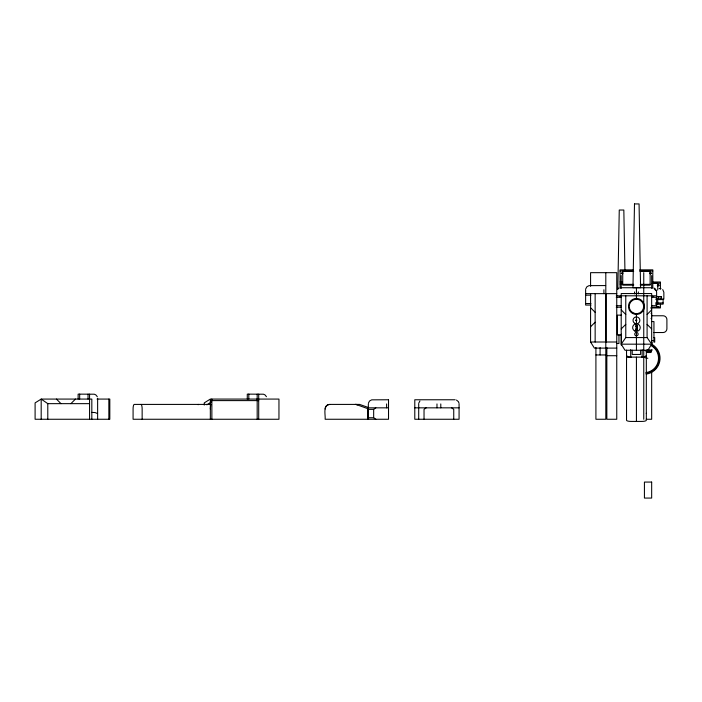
<?xml version="1.0" encoding="UTF-8"?>
<svg xmlns="http://www.w3.org/2000/svg" width="702" height="702" viewBox="0 0 702 702"><rect width="100%" height="100%" fill="white"/><g stroke="black" fill="none" stroke-linecap="round" stroke-linejoin="round"><path stroke-width="1.05" d="M210.337 408.976L210.749 404.413M617.813 289.461L619.261 210.03L623.832 210.03L624.92 269.875M388.522 399.763L388.522 419.261L325.149 419.261C325.605 414.952 322.569 404.993 329.721 404.413L359.591 404.413L368.568 407.555M368.418 403.132L369.568 400.991L371.709 399.842L388.355 399.763M418.778 403.132L419.928 400.991M585.705 288.943L586.854 286.793L589.004 285.644L605.642 285.565M656.37 291.295L656.747 290.374M625.772 295.805L625.772 337.574L621.2 344.173L625.008 350.263L647.858 350.263L651.667 344.173L651.667 293.55L621.2 293.55L621.2 344.173L651.667 344.173L647.095 337.574L647.095 295.805M646.182 351.026L647.262 349.886M647.823 349.886L646.709 351.018L647.981 352.597L646.182 351.465M70.902 403.65L75.465 399.078M210.337 419.261L210.337 400.605L211.864 399.078L211.864 419.261M590.575 326.772L595.147 322.2M621.2 328.94L625.772 324.368M647.095 314.47L651.667 309.898M626.535 356.239L628.141 357.116L644.726 357.116L646.331 355.598M617.479 288.961L618.839 288.048M368.339 409.363L373.666 409.363L375.824 407.836M426.184 407.836L424.034 409.363L424.034 419.261M206.853 404.843L211.214 402.123M651.026 313.364L651.57 313.057L651.57 318.752L651.026 318.436M644.726 357.116L646.331 356.239M636.433 325.939L635.986 326.342L636.433 326.799M633.16 269.849L620.059 269.849L620.059 288.364M639.706 269.849L652.807 269.849L652.807 288.259M620.059 271.016L633.16 271.016M639.706 271.016L652.807 271.016M633.695 271.244L622.727 271.244L622.727 285.161L633.695 285.161M640.277 271.244L650.14 271.244L650.14 285.161L640.277 285.161M620.059 281.958L622.121 281.958M652.781 281.985L660.424 281.985L660.424 289.224M652.781 283.16L660.424 283.16M652.272 283.38L657.756 283.38L657.756 289.944M620.059 284.029L622.121 284.029M622.727 284.363L633.695 284.363M640.277 284.363L650.14 284.363M620.436 287.732L636.266 287.732M636.6 287.732L652.43 287.732M659.081 288.601L661.003 288.601M585.626 293.638L616.751 293.638M585.626 295.165L590.961 295.165M616.251 295.805L656.616 295.805M619.129 296.542L620.199 296.542M652.667 296.542L653.746 296.542M656.66 296.542L661.503 296.542L661.503 299.587M616.251 297.323L621.2 297.323M651.667 297.323L656.616 297.323M655.563 299.131L663.855 299.131L663.855 292.278L662.732 289.584M661.407 299.587L658.809 299.587L658.809 296.542M655.563 302.939L663.092 302.939M585.626 303.545L590.961 303.545M655.563 304.159L663.092 304.159L663.092 299.131M590.979 305.063L585.626 305.063L585.626 289.759M616.251 305.703L621.2 305.703M651.667 305.703L656.616 305.703M616.251 307.23L621.2 307.23M651.667 307.23L656.616 307.23L656.616 291.918M650.605 307.941L660.424 307.941L660.424 303.536M621.542 315.137L617.356 315.137L617.356 334.942L621.542 334.942M651.667 315.768L663.092 315.768A3.808 3.808 0 0 1 666.9 319.577L666.9 328.72A3.808 3.808 0 0 1 663.092 332.529L653.746 332.529M651.667 321.577L653.948 321.577L653.948 342.146L654.712 342.146L654.712 337.574L653.948 337.574M637.03 325.702C638.469 326.184 636.205 328.062 635.775 326.483C636.188 324.201 636.96 328.097 637.205 326.088A0.956 0.956 0 0 0 637.03 325.719M625.772 337.574L647.095 337.574M651.667 340.619L653.948 340.619M590.575 293.638L590.575 342.006L616.751 342.006M616.926 343.506L618.953 343.506L618.953 334.801M616.751 348.104L594.383 348.104L590.575 342.006M595.91 354.958L605.808 354.958M606.844 355.712L616.751 355.712M645.954 358.239L647.858 358.239M97.016 399.078L109.81 399.078L109.81 419.261L35.1 419.261L35.1 402.887L41.19 399.078L91.822 399.078L91.822 419.261M455.15 399.763L414.785 399.763L414.785 419.261L459.073 419.261L459.073 403.948M210.337 400.605L258.705 400.605L257.178 399.078M41.19 419.261L41.19 399.078L47.789 403.65L89.558 403.65M210.916 404.413L134.266 404.413A4.572 1.185 -90 0 0 133.082 408.976L133.082 419.261L278.957 419.261L278.957 399.078L210.337 399.078L204.247 402.887L204.247 405.072M368.339 407.836L388.522 407.836M414.785 407.836L459.073 407.836M91.506 412.407L95.051 412.539L97.315 413.478M368.339 417.734L373.666 417.734L375.824 419.261M646.226 419.261L651.667 419.261L651.667 371.533M355.923 404.413L367.62 408.599L367.62 419.261M654.036 288.048L655.387 288.961L656.537 291.102M456.484 400.079L458.362 401.623L458.985 403.132M451.588 407.836L453.738 409.363L453.738 419.261M654.317 288.978L655.721 290.374M626.535 355.598L628.141 357.116M647.095 324.368L651.667 328.94M621.2 309.898L625.772 314.47M590.575 307.73L595.147 312.302M56.423 399.078L60.995 403.65M266.462 396.709L264.917 394.831L263.408 394.208L247.279 394.129L247.279 399.078M97.315 396.709L95.77 394.831L94.261 394.208L78.133 394.129L78.133 399.078M660.968 296.542L660.968 299.587M658.274 296.542L658.274 299.587M657.756 299.131L657.756 304.159M652.044 342.243L652.044 344.384A15.997 15.997 0 0 1 646.138 374.096M651.667 275.553L651.667 288.346M646.331 350.14L646.331 420.244A4.572 1.185 0 0 1 641.768 421.428L631.098 421.428A4.572 1.185 0 0 1 626.535 420.244L626.535 350.14M643.752 272.666L643.752 419.261M642.146 349.657L642.146 357.116M640.601 350.184L640.601 354.449L632.221 354.449L632.221 350.184M638.337 291.918L638.337 293.866M636.433 287.732L636.433 299.017M636.433 314.013L636.433 350.263M636.433 357.116L636.433 421.428M634.529 291.918L634.529 293.866M630.721 349.657L630.721 357.116M621.349 334.178L621.349 345.349M621.2 275.553L621.2 288.346M606.844 347.42L606.844 419.261L616.751 419.261L616.751 272.666L590.575 272.666L590.575 286.302M606.089 293.638L606.089 342.006M605.808 272.666L605.808 419.261L595.91 419.261L595.91 347.42M603.904 289.759L603.904 293.638M600.096 347.622L600.096 354.958M595.147 293.638L595.147 342.006M440.786 403.948L440.786 407.836M436.977 403.948L436.977 407.836M418.699 403.948L418.699 419.261M386.618 403.948L386.618 407.836M373.666 409.363L373.666 417.734M368.339 403.948L368.339 419.261M258.705 394.129L258.705 419.261M257.178 394.129L257.178 419.261M248.798 394.129L248.798 399.078M142.146 419.261L142.146 408.976A4.572 1.185 90 0 0 140.97 404.413M108.845 399.078L108.845 419.261M97.631 398.315L97.631 419.261M89.558 394.129L89.558 419.261M88.04 394.129L88.04 399.078M79.659 394.129L79.659 399.078M47.789 403.65L47.789 419.261M198.113 404.756A4.572 1.167 -90 0 1 198.561 404.413M325.149 408.976A4.572 4.572 0 0 1 329.721 404.413M355.616 404.413A4.572 4.572 0 0 1 357.362 404.756M355.414 404.413A4.572 4.572 0 0 1 357.169 404.756M622.911 273.692A1.141 0.483 0 0 1 621.2 273.271A1.141 0.483 0 0 1 622.911 272.85M649.719 272.929A1.141 0.483 0 0 1 651.333 272.929A1.141 0.483 0 0 1 651.333 273.613A1.141 0.483 0 0 1 649.719 273.613M646.331 355.949A4.572 1.167 0 0 1 644.998 356.774M644.304 356.923A4.572 1.167 0 0 1 641.768 357.116M646.244 413.311A4.572 1.185 0 0 1 646.331 413.539M631.098 357.116A4.572 1.167 0 0 1 628.562 356.923M627.869 356.774A4.572 1.167 0 0 1 626.535 355.949M651.667 345.042A15.233 15.233 0 0 1 646.042 373.341M651.289 345.7A14.47 14.47 0 0 1 645.937 372.587M658.713 284.652A1.141 0.483 0 0 1 657.572 284.652M657.335 285.073A1.141 0.483 0 0 1 658.95 285.073A1.141 0.483 0 0 1 658.95 285.749A1.141 0.483 0 0 1 657.335 285.749M634.494 203.931L632.967 287.715L640.584 287.715L639.066 203.931L634.494 203.931M636.082 324.614C638.653 325.903 634.994 325.465 636.1 324.543M637.469 327.86L637.021 328.404A0.974 0.974 0 0 0 637.214 328.027C635.573 328.36 635.608 327.15 637.469 327.86M648.043 350.939L648.218 352.097A1.123 1.123 0 0 0 648.806 352.571C650.833 352.615 650.377 351.974 648.718 352.009C648.394 351.316 652.097 350.447 649.008 349.833A1.123 1.123 0 0 0 648.367 350.201L648.043 350.939M636.012 329.203L635.837 329.852L635.959 328.782L637.434 328.685L637.17 329.949L636.012 329.203M635.845 320.191C636.591 322.516 637.653 318.55 635.845 320.191M637.223 329.396C636.495 330.466 636.538 327.948 637.223 329.396M648.551 350.631C650.271 352.299 649.964 349.078 648.551 350.631M651.456 350.535L650.824 352.597L650.824 349.886L651.904 349.903A0.895 0.895 0 0 1 652.272 349.894L651.456 350.535M637.434 330.273L635.161 330.545L637.434 330.273M651.667 482.072L644.427 482.072L644.427 498.069L651.667 498.069L651.667 482.072M632.818 312.706A7.239 7.239 0 0 0 643.673 306.441A7.239 7.239 0 0 0 632.818 300.175A7.239 7.239 0 0 0 632.818 312.706M632.432 313.364A7.994 7.994 0 0 0 644.427 306.441A7.994 7.994 0 0 0 632.432 299.517A7.994 7.994 0 0 0 632.432 313.364M634.722 323.315A3.431 3.431 0 0 0 639.864 320.349A3.431 3.431 0 0 0 634.722 317.383A3.431 3.431 0 0 0 634.722 323.315M634.529 330.879A3.808 3.808 0 0 0 640.242 327.588A3.808 3.808 0 0 0 634.529 324.289A3.808 3.808 0 0 0 634.529 330.879M635.573 335.617A1.711 1.711 0 0 0 638.144 334.134A1.711 1.711 0 0 0 635.573 332.643A1.711 1.711 0 0 0 635.573 335.617M657.572 307.397A1.141 0.483 0 0 0 659.283 306.976A1.141 0.483 0 0 0 657.572 306.563A1.141 0.483 0 0 0 657.572 307.397"/></g></svg>
